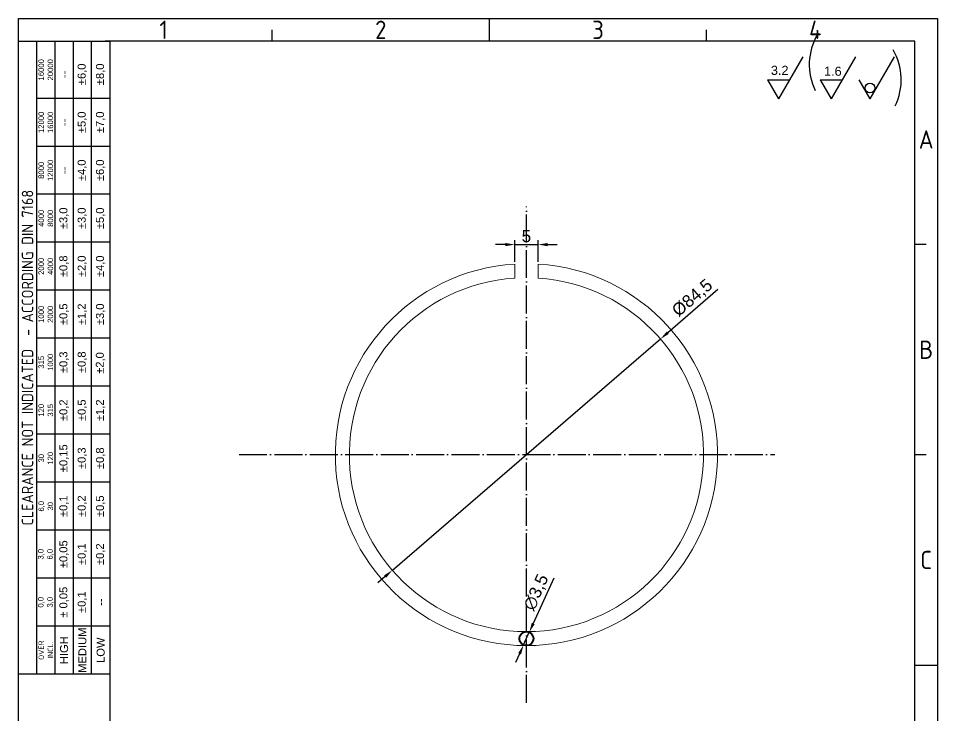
# Model space of a CAD drawing. Header units: millimetres. Extents: x 4337 to 4534, y 1258 to 1534.
# Drawn here: x 4336.6 to 4533.9, y 1384.1 to 1533.8 of the extents above; entities that cross this region are included whole.
import ezdxf
from ezdxf.enums import TextEntityAlignment as Align

# ---------------------------------------------------------------- set-up
doc = ezdxf.new("R2010")
doc.units = ezdxf.units.MM
doc.linetypes.add('ACAD_ISO04W100', pattern=[30, 24, -3, 0, -3])
for name, color, linetype, lineweight in [('AM_0', 7, 'Continuous', 40), ('AM_4', 1, 'ACAD_ISO04W100', 25), ('AM_5', 5, 'Continuous', 25)]:
    doc.layers.add(name, color=color, linetype=linetype, lineweight=lineweight)
doc.styles.add('ACISOTS', font='isocp.shx', dxfattribs={"height": 1})
doc.styles.get("Standard").update_dxf_attribs({"font": 'arial.ttf'})
doc.dimstyles.new('ISO-25', dxfattribs={"dimscale": 0.75, "dimtxt": 3.5, "dimasz": 2.75, "dimexe": 1.25, "dimexo": 0.625, "dimtad": 1, "dimtxsty": 'Standard', "dimcen": 2.5, "dimadec": 0, "dimazin": 0, "dimtfac": 1, "dimtmove": 0, "dimatfit": 3, "dimfxl": 1, "dimarcsym": 0})

# ---------------------------------------------------------------- blocks, each defined once
blk = doc.blocks.new('*D12')
at = {"layer": 'AM_5', "color": 0, "lineweight": -2, "ltscale": 0.25, "transparency": 16777216}
for p, q in [((4441.07, 1485.28), (4439.01, 1485.28)), ((4443.13, 1481.58), (4443.13, 1486.22)), ((4443.13, 1485.28), (4448.13, 1485.28)), ((4448.13, 1481.57), (4448.13, 1486.22)), ((4450.2, 1485.28), (4452.26, 1485.28))]:
    blk.add_line(p, q, dxfattribs=at)
at = {"layer": 'AM_5', "color": 0, "ltscale": 0.25, "transparency": 16777216}
for points in [[(4441.07, 1485.62), (4441.07, 1484.93), (4443.13, 1485.28)], [(4450.2, 1485.62), (4450.2, 1484.93), (4448.13, 1485.28)]]:
    blk.add_solid(points, dxfattribs=at)
at = {"layer": 'Defpoints', "color": 0, "ltscale": 0.25, "transparency": 16777216}
for p in [(4448.13, 1485.28), (4443.13, 1481.11), (4448.13, 1481.1)]:
    blk.add_point(p, dxfattribs=at)
at = {"layer": 'AM_5', "color": 0, "ltscale": 0.25, "transparency": 16777216, "insert": (4445.63, 1487.08), "char_height": 2.62, "attachment_point": 5}
blk.add_mtext('5', dxfattribs=at)
blk = doc.blocks.new('*D15')
at = {"layer": 'AM_5', "color": 0, "lineweight": -2, "ltscale": 0.25, "transparency": 16777216}
for p, q in [((4451.49, 1413.64), (4447.1, 1403.93)), ((4445.01, 1399.32), (4446.25, 1402.05)), ((4444.16, 1397.44), (4443.32, 1395.56))]:
    blk.add_line(p, q, dxfattribs=at)
at = {"layer": 'AM_5', "color": 0, "ltscale": 0.25, "transparency": 16777216}
for points in [[(4446.79, 1404.07), (4447.41, 1403.79), (4446.25, 1402.05)], [(4443.85, 1397.58), (4444.48, 1397.29), (4445.01, 1399.32)]]:
    blk.add_solid(points, dxfattribs=at)
at = {"layer": 'Defpoints', "color": 0, "ltscale": 0.25, "transparency": 16777216}
for p in [(4446.25, 1402.05), (4445.01, 1399.32)]:
    blk.add_point(p, dxfattribs=at)
at = {"layer": 'AM_5', "color": 0, "ltscale": 0.25, "transparency": 16777216, "insert": (4447.82, 1410.58), "char_height": 2.625, "attachment_point": 5, "rotation": 65.6726}
blk.add_mtext('∅3,5', dxfattribs=at)
blk = doc.blocks.new('*D16')
at = {"layer": 'AM_5', "color": 0, "lineweight": -2, "ltscale": 0.25, "transparency": 16777216}
for p, q in [((4486.71, 1475.63), (4475.96, 1466.36)), ((4416.86, 1415.36), (4474.4, 1465.01)), ((4415.3, 1414.01), (4413.74, 1412.66))]:
    blk.add_line(p, q, dxfattribs=at)
at = {"layer": 'AM_5', "color": 0, "ltscale": 0.25, "transparency": 16777216}
for points in [[(4475.74, 1466.62), (4476.19, 1466.1), (4474.4, 1465.01)], [(4415.08, 1414.27), (4415.53, 1413.75), (4416.86, 1415.36)]]:
    blk.add_solid(points, dxfattribs=at)
at = {"layer": 'Defpoints', "color": 0, "ltscale": 0.25, "transparency": 16777216}
for p in [(4474.4, 1465.01), (4416.86, 1415.36)]:
    blk.add_point(p, dxfattribs=at)
at = {"layer": 'AM_5', "color": 0, "ltscale": 0.25, "transparency": 16777216, "insert": (4481.32, 1473.73), "char_height": 2.625, "attachment_point": 5, "rotation": 40.7922}
blk.add_mtext('%%C84,5', dxfattribs=at)

msp = doc.modelspace()

# ---------------------------------------------------------------- linework, layer by layer
at = {"color": 135, "lineweight": 25}
for p, q in [((4336.627, 1258.121), (4336.627, 1533.846)), ((4336.627, 1533.846), (4533.853, 1533.846)), ((4437.693, 1528.94), (4437.693, 1533.846)), ((4533.853, 1533.846), (4533.853, 1258.121)), ((4391.085, 1528.94), (4391.085, 1531.393)), ((4484.301, 1528.94), (4484.301, 1531.393)), ((4340.552, 1393.04), (4340.552, 1528.94)), ((4344.476, 1528.94), (4344.476, 1393.04)), ((4348.401, 1528.94), (4348.401, 1393.04)), ((4352.326, 1393.04), (4352.326, 1528.94)), ((4356.251, 1516.674), (4340.552, 1516.674)), ((4356.251, 1506.372), (4340.552, 1506.372)), ((4356.251, 1496.069), (4340.552, 1496.069)), ((4356.251, 1485.766), (4340.552, 1485.766)), ((4531.4, 1485.275), (4528.947, 1485.275)), ((4356.251, 1475.463), (4340.552, 1475.463)), ((4356.251, 1465.16), (4340.552, 1465.16)), ((4356.251, 1454.857), (4340.552, 1454.857)), ((4356.251, 1444.554), (4340.552, 1444.554)), ((4531.4, 1440.139), (4528.947, 1440.139)), ((4356.251, 1434.251), (4340.552, 1434.251)), ((4356.251, 1423.948), (4340.552, 1423.948)), ((4356.251, 1413.646), (4340.552, 1413.646)), ((4356.251, 1403.343), (4340.552, 1403.343)), ((4528.947, 1395.002), (4533.853, 1395.002))]:
    msp.add_line(p, q, dxfattribs=at)
for p, q in [((4528.947, 1528.94), (4355.27, 1528.94)), ((4356.251, 1528.94), (4356.251, 1263.027)), ((4528.947, 1263.027), (4528.947, 1528.94))]:
    msp.add_line(p, q)
msp.add_lwpolyline([(4356.251, 1528.94), (4356.251, 1393.04), (4336.627, 1393.04), (4336.627, 1528.94)], close=True, dxfattribs=at)
at = {"color": 7, "linetype": 'Continuous', "lineweight": 15}
for radius, start, end in [(41, 93.49581, 86.50419), (38, 93.77218, 86.22782)]:
    msp.add_arc((4445.633, 1440.183), radius, start, end, dxfattribs=at)
for points in [[(4443.133, 1481.106), (4443.133, 1481.102), (4443.133, 1481.051), (4443.133, 1480.872), (4443.133, 1480.495), (4443.133, 1480.021), (4443.133, 1479.509), (4443.133, 1479.015), (4443.133, 1478.598), (4443.133, 1478.407), (4443.133, 1478.1)], [(4448.133, 1481.106), (4448.133, 1481.102), (4448.133, 1481.051), (4448.133, 1480.872), (4448.133, 1480.495), (4448.133, 1480.021), (4448.133, 1479.509), (4448.133, 1479.015), (4448.133, 1478.598), (4448.133, 1478.407), (4448.133, 1478.1)]]:
    msp.add_open_spline(points, degree=3, knots=[0.09195424, 0.09195424, 0.09195424, 0.09195424, 0.10412707, 0.21150902, 0.31890909, 0.42633955, 0.53380044, 0.64127875, 0.74875302, 0.85161313, 0.85161313, 0.85161313, 0.85161313], dxfattribs=at)
at = {"layer": 'AM_0', "ltscale": 0.25}
msp.add_circle((4445.632, 1400.683), 1.5, dxfattribs=at)
at = {"layer": 'AM_4', "ltscale": 0.25}
for p, q in [((4445.633, 1386.906), (4445.633, 1493.459)), ((4383.968, 1440.183), (4498.909, 1440.183))]:
    msp.add_line(p, q, dxfattribs=at)
at = {"layer": 'AM_5'}
for p, q in [((4504.932, 1525.608), (4499.715, 1516.572)), ((4516.23, 1525.608), (4511.013, 1516.572)), ((4524.538, 1525.608), (4519.321, 1516.572)), ((4497.343, 1520.679), (4502.086, 1520.679)), ((4497.343, 1520.679), (4499.715, 1516.572)), ((4508.642, 1520.679), (4513.385, 1520.679)), ((4508.642, 1520.679), (4511.013, 1516.572)), ((4516.95, 1520.679), (4519.321, 1516.572))]:
    msp.add_line(p, q, dxfattribs=at)
msp.add_circle((4519.33, 1518.899), 1.052, dxfattribs=at)
for centre, start, end in [((4519.087, 1523.941), 149.81687, 205.95777), ((4513.275, 1520.67), 334.04223, 30.18313)]:
    msp.add_arc(centre, 12.771, start, end, dxfattribs=at)

# ---------------------------------------------------------------- texts
at = {"color": 135, "lineweight": 25, "style": 'ACISOTS'}
for s, p in [('1', (4367.781, 1531.393)), ('2', (4414.389, 1531.393)), ('3', (4460.997, 1531.393)), ('4', (4507.606, 1531.393)), ('A', (4531.4, 1507.843)), ('B', (4531.4, 1462.707)), ('C', (4531.4, 1417.571))]:
    msp.add_text(s, height=3.925, dxfattribs=at).set_placement(p, align=Align.MIDDLE)
at = {"color": 135, "lineweight": 25, "attachment_point": 5, "rotation": 90}
for s, insert, char_height, width in [('16000\\P20000', (4342.514, 1522.807), 1.1775, 12.26534), ('±6,0', (4350.364, 1521.826), 1.7171, 10.30289), ('±8,0', (4354.289, 1521.826), 1.7171, 10.30289), ('--', (4346.439, 1521.826), 1.7171, 10.30289), ('12000\\P16000', (4342.514, 1511.523), 1.1775, 10.30289), ('±5,0', (4350.364, 1511.523), 1.7171, 10.30289), ('±7,0', (4354.289, 1511.523), 1.7171, 10.30289), ('--', (4346.439, 1511.523), 1.7171, 10.30289), ('8000\\P12000', (4342.514, 1501.22), 1.1775, 10.30289), ('±4,0', (4350.364, 1501.22), 1.7171, 10.30289), ('±6,0', (4354.289, 1501.22), 1.7171, 10.30289), ('--', (4346.439, 1501.22), 1.7171, 10.30289), ('{\\Fisocp.shx|c0;CLEARANCE NOT INDICATED  - ACCORDING DIN 7168}', (4338.589, 1460.99), 2.45307, 135.90001), ('±3,0', (4346.439, 1490.917), 1.7171, 10.30289), ('±3,0', (4350.364, 1490.917), 1.7171, 10.30289), ('±5,0', (4354.289, 1490.917), 1.7171, 10.30289), ('4000\\P8000', (4342.514, 1490.917), 1.1775, 10.30289), ('2000\\P4000', (4342.514, 1480.614), 1.1775, 10.30289), ('±0,8', (4346.439, 1480.614), 1.7171, 10.30289), ('±2,0', (4350.364, 1480.614), 1.7171, 10.30289), ('±4,0', (4354.289, 1480.614), 1.7171, 10.30289), ('1000\\P2000', (4342.514, 1470.311), 1.1775, 10.30289), ('±0,5', (4346.439, 1470.311), 1.7171, 10.30289), ('±1,2', (4350.364, 1470.311), 1.7171, 10.30289), ('±3,0', (4354.289, 1470.311), 1.7171, 10.30289), ('315\\P1000', (4342.514, 1460.009), 1.1775, 10.30289), ('±0,3', (4346.439, 1460.009), 1.7171, 10.30289), ('±0,8', (4350.364, 1460.009), 1.7171, 10.30289), ('±2,0', (4354.256, 1459.854), 1.7171, 10.30289), ('±0,2', (4346.439, 1449.706), 1.7171, 10.30289), ('±0,5', (4350.364, 1449.706), 1.7171, 10.30289), ('±1,2', (4354.289, 1449.706), 1.7171, 10.30289), ('120\\P315', (4342.514, 1449.706), 1.1775, 10.30289), ('±0,15', (4346.439, 1439.403), 1.7171, 10.30289), ('30\\P120', (4342.514, 1439.403), 1.1775, 10.30289), ('±0,3', (4350.364, 1439.403), 1.7171, 10.30289), ('±0,8', (4354.289, 1439.403), 1.7171, 10.30289), ('6,0\\P30', (4342.514, 1429.1), 1.1775, 10.30289), ('±0,1', (4346.439, 1429.1), 1.7171, 10.30289), ('±0,2', (4350.364, 1429.1), 1.7171, 10.30289), ('±0,5', (4354.289, 1429.1), 1.7171, 10.30289), ('±0,05', (4346.439, 1418.797), 1.7171, 10.30289), ('±0,1', (4350.364, 1418.797), 1.7171, 10.30289), ('±0,2', (4354.289, 1418.797), 1.7171, 10.30289), ('3,0\\P6,0', (4342.514, 1418.797), 1.1775, 10.30289), ('± 0,05', (4346.439, 1408.494), 1.7171, 10.30289), ('\\pt4.79529;±0,1', (4350.364, 1408.494), 1.71715, 10.30289), ('0,0\\P3,0', (4342.514, 1408.494), 1.1775, 10.30289), ('--', (4354.289, 1408.494), 1.7171, 10.30289), ('MEDIUM', (4350.364, 1398.191), 1.7171, 10.30289), ('HIGH', (4346.439, 1398.191), 1.7171, 10.30289), ('LOW', (4354.289, 1398.191), 1.7171, 10.30289), ('{\\Fisocp.shx|c0;OVER\\PINCL.}', (4342.514, 1398.191), 1.17747, 10.30289)]:
    msp.add_mtext(s, dxfattribs=dict(at, insert=insert, char_height=char_height, width=width))
at = {"layer": 'AM_5', "char_height": 1.9519, "attachment_point": 1}
for s, insert in [('3.2', (4498.076, 1523.661)), ('1.6', (4509.476, 1523.473))]:
    msp.add_mtext_dynamic_manual_height_columns(s, width=18.23779, gutter_width=12.5, heights=[0], dxfattribs=dict(at, insert=insert))

# ---------------------------------------------------------------- dimensions: what is measured, and where the dimension line sits
at = {"layer": 'AM_5', "ltscale": 0.25}
dim = msp.add_linear_dim(base=(4448.133, 1485.278), p1=(4443.133, 1481.106), p2=(4448.133, 1481.102), dimstyle='ISO-25', dxfattribs=at)
dim.commit()
dim.dimension.update_dxf_attribs({"geometry": '*D12', "text_midpoint": (4445.633, 1487.081)})
dim = msp.add_diameter_dim_2p(p1=(4416.863, 1415.357), p2=(4474.402, 1465.009), text='%%C84,5', dimstyle='ISO-25', dxfattribs=at)
dim.commit()
dim.dimension.update_dxf_attribs({"geometry": '*D16', "text_midpoint": (4482.681, 1472.153), "dimtype": 163})
dim = msp.add_diameter_dim_2p(p1=(4445.015, 1399.316), p2=(4446.25, 1402.049), text='<>,5', dimstyle='ISO-25', dxfattribs=at)
dim.commit()
dim.dimension.update_dxf_attribs({"geometry": '*D15', "text_midpoint": (4447.816, 1410.583)})

doc.saveas('drawing.dxf')
